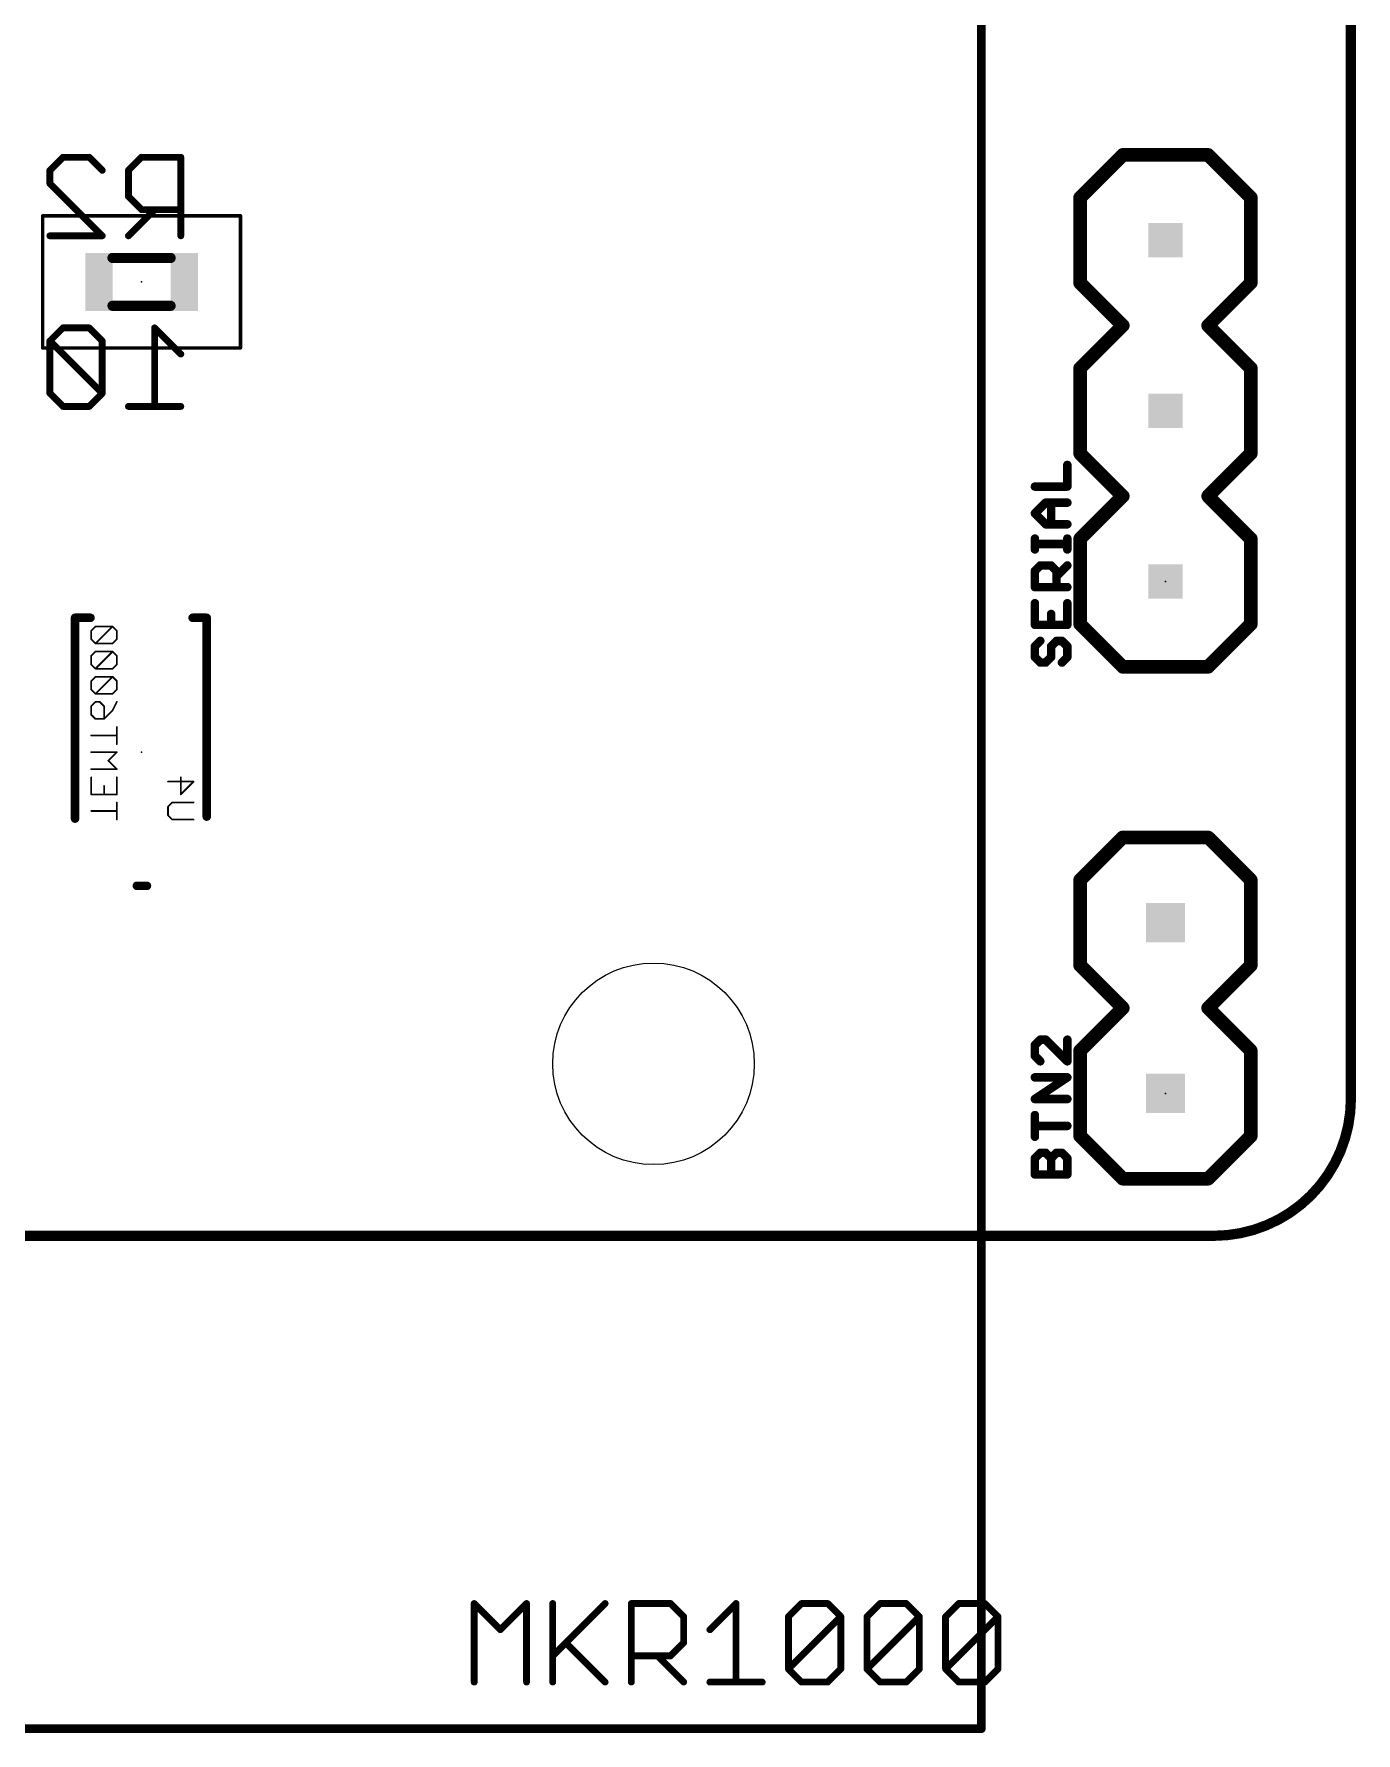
# Model space of a CAD drawing. Extents: x -0.3 to 36.3, y -7.4 to 56.4.
# Drawn here: x 16.4 to 36.08, y -7.4 to 17.89 of the extents above; entities that cross this region are included whole.
import ezdxf

# ---------------------------------------------------------------- set-up
doc = ezdxf.new("R2010")
doc.units = 0
for name, color, linetype in [('20', 178, 'CONTINUOUS'), ('21', 250, 'CONTINUOUS'), ('22', 250, 'CONTINUOUS'), ('23', 178, 'CONTINUOUS'), ('24', 178, 'CONTINUOUS'), ('25', 250, 'CONTINUOUS'), ('26', 250, 'CONTINUOUS'), ('27', 250, 'CONTINUOUS'), ('28', 250, 'CONTINUOUS'), ('40', 174, 'CONTINUOUS'), ('51', 250, 'CONTINUOUS'), ('52', 250, 'CONTINUOUS')]:
    doc.layers.add(name, color=color, linetype=linetype)

# ---------------------------------------------------------------- blocks, each defined once
blk = doc.blocks.new('RECT')
blk.add_solid([(-0.5, -0.5), (0.5, -0.5), (-0.5, 0.5), (0.5, 0.5)])

msp = doc.modelspace()

# ---------------------------------------------------------------- linework, layer by layer
at = {"layer": '20', "const_width": 0.1524}
for points in [[(36, 46.3934), (36, 2.0417)], [(33.9583, 0), (2.1499, 0)]]:
    msp.add_lwpolyline(points, dxfattribs=at)
at = {"layer": '20'}
for points, const_width in [([(33.9583, 0, 0.4142), (36, 2.0417)], 0.1524), ([(36.0381, 2.0417, 1), (35.9619, 2.0417)], 0.0762), ([(35.9619, 2.0417, 1), (36.0381, 2.0417)], 0.0762), ([(33.9583, 0.0381, 1), (33.9583, -0.0381)], 0.0762), ([(33.9583, -0.0381, 1), (33.9583, 0.0381)], 0.0762)]:
    msp.add_lwpolyline(points, format="xyb", dxfattribs=dict(at, const_width=const_width))
msp.add_circle((25.62, 2.56), 1.5, dxfattribs=at)
at = {"layer": '21'}
for points, const_width in [([(31.97, 15.455), (32.605, 16.09)], 0.2032), ([(32.605, 16.09), (33.875, 16.09)], 0.2032), ([(33.875, 16.09), (34.51, 15.455)], 0.2032), ([(31.97, 14.185), (31.97, 15.455)], 0.2032), ([(34.51, 15.455), (34.51, 14.185)], 0.2032), ([(32.605, 13.55), (31.97, 14.185)], 0.2032), ([(34.51, 14.185), (33.875, 13.55)], 0.2032), ([(31.97, 12.915), (32.605, 13.55)], 0.2032), ([(33.875, 13.55), (34.51, 12.915)], 0.2032), ([(31.97, 11.645), (31.97, 12.915)], 0.2032), ([(34.51, 12.915), (34.51, 11.645)], 0.2032), ([(32.605, 11.01), (31.97, 11.645)], 0.2032), ([(34.51, 11.645), (33.875, 11.01)], 0.2032), ([(31.97, 10.375), (32.605, 11.01)], 0.2032), ([(33.875, 11.01), (34.51, 10.375)], 0.2032), ([(31.97, 9.105), (31.97, 10.375)], 0.2032), ([(34.51, 10.375), (34.51, 9.105)], 0.2032), ([(31.97, 9.105), (32.605, 8.47)], 0.2032), ([(33.875, 8.47), (34.51, 9.105)], 0.2032), ([(32.605, 8.47), (33.875, 8.47)], 0.2032), ([(31.97, 5.295), (32.605, 5.93)], 0.2032), ([(32.605, 5.93), (33.875, 5.93)], 0.2032), ([(33.875, 5.93), (34.51, 5.295)], 0.2032), ([(31.97, 4.025), (31.97, 5.295)], 0.2032), ([(34.51, 5.295), (34.51, 4.025)], 0.2032), ([(32.605, 3.39), (31.97, 4.025)], 0.2032), ([(34.51, 4.025), (33.875, 3.39)], 0.2032), ([(31.97, 2.755), (32.605, 3.39)], 0.2032), ([(33.875, 3.39), (34.51, 2.755)], 0.2032), ([(31.97, 1.485), (31.97, 2.755)], 0.2032), ([(34.51, 2.755), (34.51, 1.485)], 0.2032), ([(31.97, 1.485), (32.605, 0.85)], 0.2032), ([(33.875, 0.85), (34.51, 1.485)], 0.2032), ([(32.605, 0.85), (33.875, 0.85)], 0.2032), ([(30.5, -1.594), (30.5, -7.338)], 0.127), ([(30.5, -7.338), (27, -7.338)], 0.127)]:
    msp.add_lwpolyline(points, dxfattribs=dict(at, const_width=const_width))
for points, const_width in [([(32.605, 16.1408, 1), (32.605, 16.0392)], 0.1016), ([(32.6409, 16.0541, 1), (32.5691, 16.1259)], 0.1016), ([(33.9109, 16.1259, 1), (33.8391, 16.0541)], 0.1016), ([(33.875, 16.0392, 1), (33.875, 16.1408)], 0.1016), ([(32.0208, 15.455, 1), (31.9192, 15.455)], 0.1016), ([(31.9341, 15.4909, 1), (32.0059, 15.4191)], 0.1016), ([(34.5608, 15.455, 1), (34.4592, 15.455)], 0.1016), ([(34.4741, 15.4191, 1), (34.5459, 15.4909)], 0.1016), ([(32.0059, 14.2209, 1), (31.9341, 14.1491)], 0.1016), ([(31.9192, 14.185, 1), (32.0208, 14.185)], 0.1016), ([(34.4592, 14.185, 1), (34.5608, 14.185)], 0.1016), ([(34.5459, 14.1491, 1), (34.4741, 14.2209)], 0.1016), ([(32.6409, 13.5141, 1), (32.5691, 13.5859)], 0.1016), ([(32.5691, 13.5141, 1), (32.6409, 13.5859)], 0.1016), ([(33.9109, 13.5859, 1), (33.8391, 13.5141)], 0.1016), ([(33.8391, 13.5859, 1), (33.9109, 13.5141)], 0.1016), ([(32.0208, 12.915, 1), (31.9192, 12.915)], 0.1016), ([(31.9341, 12.9509, 1), (32.0059, 12.8791)], 0.1016), ([(34.5608, 12.915, 1), (34.4592, 12.915)], 0.1016), ([(34.4741, 12.8791, 1), (34.5459, 12.9509)], 0.1016), ([(32.0059, 11.6809, 1), (31.9341, 11.6091)], 0.1016), ([(31.9192, 11.645, 1), (32.0208, 11.645)], 0.1016), ([(34.4592, 11.645, 1), (34.5608, 11.645)], 0.1016), ([(34.5459, 11.6091, 1), (34.4741, 11.6809)], 0.1016), ([(32.6409, 10.9741, 1), (32.5691, 11.0459)], 0.1016), ([(32.5691, 10.9741, 1), (32.6409, 11.0459)], 0.1016), ([(33.9109, 11.0459, 1), (33.8391, 10.9741)], 0.1016), ([(33.8391, 11.0459, 1), (33.9109, 10.9741)], 0.1016), ([(32.0208, 10.375, 1), (31.9192, 10.375)], 0.1016), ([(31.9341, 10.4109, 1), (32.0059, 10.3391)], 0.1016), ([(34.5608, 10.375, 1), (34.4592, 10.375)], 0.1016), ([(34.4741, 10.3391, 1), (34.5459, 10.4109)], 0.1016), ([(32.0059, 9.1409, 1), (31.9341, 9.0691)], 0.1016), ([(31.9192, 9.105, 1), (32.0208, 9.105)], 0.1016), ([(34.4592, 9.105, 1), (34.5608, 9.105)], 0.1016), ([(34.5459, 9.0691, 1), (34.4741, 9.1409)], 0.1016), ([(32.605, 8.5208, 1), (32.605, 8.4192)], 0.1016), ([(32.5691, 8.4341, 1), (32.6409, 8.5059)], 0.1016), ([(33.8391, 8.5059, 1), (33.9109, 8.4341)], 0.1016), ([(33.875, 8.4192, 1), (33.875, 8.5208)], 0.1016), ([(32.605, 5.9808, 1), (32.605, 5.8792)], 0.1016), ([(32.6409, 5.8941, 1), (32.5691, 5.9659)], 0.1016), ([(33.9109, 5.9659, 1), (33.8391, 5.8941)], 0.1016), ([(33.875, 5.8792, 1), (33.875, 5.9808)], 0.1016), ([(32.0208, 5.295, 1), (31.9192, 5.295)], 0.1016), ([(31.9341, 5.3309, 1), (32.0059, 5.2591)], 0.1016), ([(34.5608, 5.295, 1), (34.4592, 5.295)], 0.1016), ([(34.4741, 5.2591, 1), (34.5459, 5.3309)], 0.1016), ([(32.0059, 4.0609, 1), (31.9341, 3.9891)], 0.1016), ([(31.9192, 4.025, 1), (32.0208, 4.025)], 0.1016), ([(34.4592, 4.025, 1), (34.5608, 4.025)], 0.1016), ([(34.5459, 3.9891, 1), (34.4741, 4.0609)], 0.1016), ([(32.6409, 3.3541, 1), (32.5691, 3.4259)], 0.1016), ([(32.5691, 3.3541, 1), (32.6409, 3.4259)], 0.1016), ([(33.9109, 3.4259, 1), (33.8391, 3.3541)], 0.1016), ([(33.8391, 3.4259, 1), (33.9109, 3.3541)], 0.1016), ([(32.0208, 2.755, 1), (31.9192, 2.755)], 0.1016), ([(31.9341, 2.7909, 1), (32.0059, 2.7191)], 0.1016), ([(34.5608, 2.755, 1), (34.4592, 2.755)], 0.1016), ([(34.4741, 2.7191, 1), (34.5459, 2.7909)], 0.1016), ([(32.0059, 1.5209, 1), (31.9341, 1.4491)], 0.1016), ([(31.9192, 1.485, 1), (32.0208, 1.485)], 0.1016), ([(34.4592, 1.485, 1), (34.5608, 1.485)], 0.1016), ([(34.5459, 1.4491, 1), (34.4741, 1.5209)], 0.1016), ([(32.605, 0.9008, 1), (32.605, 0.7992)], 0.1016), ([(32.5691, 0.8141, 1), (32.6409, 0.8859)], 0.1016), ([(33.8391, 0.8859, 1), (33.9109, 0.8141)], 0.1016), ([(33.875, 0.7992, 1), (33.875, 0.9008)], 0.1016), ([(30.5317, -1.594, 1), (30.4683, -1.594)], 0.0635), ([(27, -7.3063, 1), (27, -7.3697)], 0.0635), ([(30.4683, -7.338, 1), (30.5317, -7.338)], 0.0635), ([(30.5, -7.3697, 1), (30.5, -7.3063)], 0.0635)]:
    msp.add_lwpolyline(points, format="xyb", dxfattribs=dict(at, const_width=const_width))
at = {"layer": '22', "const_width": 0.0635}
for points in [[(17.01, 9.2318, 1), (17.01, 9.1683)], [(17.0418, 9.2, 1), (16.9783, 9.2)], [(17.24, 9.1683, 1), (17.24, 9.2318)], [(18.76, 9.2318, 1), (18.76, 9.1683)], [(19.0018, 9.2, 1), (18.9383, 9.2)], [(18.97, 9.1683, 1), (18.97, 9.2318)], [(16.9783, 6.21, 1), (17.0418, 6.21)], [(18.9383, 6.24, 1), (19.0018, 6.24)], [(17.93, 5.2417, 1), (17.93, 5.1783)], [(18.08, 5.1783, 1), (18.08, 5.2417)]]:
    msp.add_lwpolyline(points, format="xyb", dxfattribs=at)
at = {"layer": '22', "const_width": 0.127}
for points in [[(17.24, 9.2), (17.01, 9.2)], [(17.01, 9.2), (17.01, 6.21)], [(18.76, 9.2), (18.97, 9.2)], [(18.97, 9.2), (18.97, 6.24)], [(17.93, 5.21), (18.08, 5.21)]]:
    msp.add_lwpolyline(points, dxfattribs=at)
at = {"layer": '23'}
for p in [(33.24, 9.74), (33.24, 2.12)]:
    msp.add_point(p, dxfattribs=at)
at = {"layer": '24'}
for p in [(18, 14.2), (18, 7.2)]:
    msp.add_point(p, dxfattribs=at)
at = {"layer": '25', "const_width": 0.127}
for points in [[(31.7795, 11.1529), (31.7795, 11.4749)], [(31.2965, 11.1529), (31.7795, 11.1529)], [(31.2965, 10.7526), (31.4575, 10.9136)], [(31.4575, 10.9136), (31.7795, 10.9136)], [(31.538, 10.5916), (31.538, 10.9136)], [(31.4575, 10.5916), (31.2965, 10.7526)], [(31.7795, 10.5916), (31.4575, 10.5916)], [(31.2965, 10.2174), (31.2965, 10.3784)], [(31.7795, 10.2174), (31.7795, 10.3784)], [(31.7795, 10.2979), (31.2965, 10.2979)], [(31.2965, 9.8976), (31.377, 9.9781)], [(31.2965, 9.6561), (31.2965, 9.8976)], [(31.377, 9.9781), (31.538, 9.9781)], [(31.538, 9.9781), (31.6185, 9.8976)], [(31.6185, 9.8171), (31.7795, 9.9781)], [(31.6185, 9.8976), (31.6185, 9.6561)], [(31.7795, 9.6561), (31.2965, 9.6561)], [(31.2965, 9.4168), (31.2965, 9.0948)], [(31.7795, 9.0948), (31.7795, 9.4168)], [(31.2965, 9.0948), (31.7795, 9.0948)], [(31.538, 9.0948), (31.538, 9.2558)], [(31.377, 8.8555), (31.2965, 8.775)], [(31.538, 8.775), (31.6185, 8.8555)], [(31.6185, 8.8555), (31.699, 8.8555)], [(31.699, 8.8555), (31.7795, 8.775)], [(31.2965, 8.775), (31.2965, 8.614)], [(31.2965, 8.614), (31.377, 8.5335)], [(31.4575, 8.5335), (31.538, 8.614)], [(31.538, 8.614), (31.538, 8.775)], [(31.7795, 8.614), (31.699, 8.5335)], [(31.7795, 8.775), (31.7795, 8.614)], [(31.377, 8.5335), (31.4575, 8.5335)], [(31.377, 2.9194), (31.2965, 2.8389)], [(31.2965, 2.8389), (31.2965, 2.6779)], [(31.4575, 2.9194), (31.377, 2.9194)], [(31.7795, 2.5974), (31.4575, 2.9194)], [(31.7795, 2.9194), (31.7795, 2.5974)], [(31.2965, 2.6779), (31.377, 2.5974)], [(31.2965, 2.0361), (31.7795, 2.3581)], [(31.7795, 2.3581), (31.2965, 2.3581)], [(31.7795, 2.0361), (31.2965, 2.0361)], [(31.2965, 1.4748), (31.2965, 1.7968)], [(31.7795, 1.6358), (31.2965, 1.6358)], [(31.2965, 1.155), (31.377, 1.2355)], [(31.377, 1.2355), (31.4575, 1.2355)], [(31.4575, 1.2355), (31.538, 1.155)], [(31.538, 1.155), (31.6185, 1.2355)], [(31.6185, 1.2355), (31.699, 1.2355)], [(31.699, 1.2355), (31.7795, 1.155)], [(31.2965, 0.9135), (31.2965, 1.155)], [(31.538, 0.9135), (31.538, 1.155)], [(31.7795, 1.155), (31.7795, 0.9135)], [(31.7795, 0.9135), (31.2965, 0.9135)]]:
    msp.add_lwpolyline(points, dxfattribs=at)
at = {"layer": '25', "const_width": 0.0635}
for points in [[(31.8113, 11.4749, 1), (31.7478, 11.4749)], [(31.2965, 11.1847, 1), (31.2965, 11.1212)], [(31.7478, 11.1529, 1), (31.8113, 11.1529)], [(31.7795, 11.1212, 1), (31.7795, 11.1847)], [(31.4575, 10.9454, 1), (31.4575, 10.8819)], [(31.4799, 10.8912, 1), (31.435, 10.9361)], [(31.5697, 10.9136, 1), (31.5062, 10.9136)], [(31.7795, 10.8819, 1), (31.7795, 10.9454)], [(31.3189, 10.7751, 1), (31.274, 10.7302)], [(31.274, 10.7751, 1), (31.3189, 10.7302)], [(31.4575, 10.6234, 1), (31.4575, 10.5599)], [(31.435, 10.5692, 1), (31.4799, 10.6141)], [(31.5062, 10.5916, 1), (31.5697, 10.5916)], [(31.7795, 10.5599, 1), (31.7795, 10.6234)], [(31.3282, 10.3784, 1), (31.2647, 10.3784)], [(31.8113, 10.3784, 1), (31.7478, 10.3784)], [(31.2965, 10.3297, 1), (31.2965, 10.2662)], [(31.2647, 10.2174, 1), (31.3282, 10.2174)], [(31.7478, 10.2174, 1), (31.8113, 10.2174)], [(31.7795, 10.2662, 1), (31.7795, 10.3297)], [(31.3282, 9.8976, 1), (31.2647, 9.8976)], [(31.274, 9.9201, 1), (31.3189, 9.8752)], [(31.377, 10.0099, 1), (31.377, 9.9464)], [(31.3994, 9.9557, 1), (31.3545, 10.0006)], [(31.5604, 10.0006, 1), (31.5155, 9.9557)], [(31.538, 9.9464, 1), (31.538, 10.0099)], [(31.6502, 9.8976, 1), (31.5867, 9.8976)], [(31.596, 9.8396, 1), (31.6409, 9.7947)], [(31.596, 9.8752, 1), (31.6409, 9.9201)], [(31.802, 9.9557, 1), (31.757, 10.0006)], [(31.2965, 9.6879, 1), (31.2965, 9.6244)], [(31.2647, 9.6561, 1), (31.3282, 9.6561)], [(31.5867, 9.6561, 1), (31.6502, 9.6561)], [(31.7795, 9.6244, 1), (31.7795, 9.6879)], [(31.3282, 9.4168, 1), (31.2647, 9.4168)], [(31.8113, 9.4168, 1), (31.7478, 9.4168)], [(31.2965, 9.1266, 1), (31.2965, 9.0631)], [(31.2647, 9.0948, 1), (31.3282, 9.0948)], [(31.5697, 9.2558, 1), (31.5062, 9.2558)], [(31.5062, 9.0948, 1), (31.5697, 9.0948)], [(31.7478, 9.0948, 1), (31.8113, 9.0948)], [(31.7795, 9.0631, 1), (31.7795, 9.1266)], [(31.3994, 8.8331, 1), (31.3545, 8.878)], [(31.6185, 8.8873, 1), (31.6185, 8.8238)], [(31.6409, 8.8331, 1), (31.596, 8.878)], [(31.7215, 8.878, 1), (31.6765, 8.8331)], [(31.699, 8.8238, 1), (31.699, 8.8873)], [(31.3189, 8.6365, 1), (31.274, 8.5915)], [(31.3282, 8.775, 1), (31.2647, 8.775)], [(31.274, 8.7975, 1), (31.3189, 8.7526)], [(31.2647, 8.614, 1), (31.3282, 8.614)], [(31.5697, 8.775, 1), (31.5062, 8.775)], [(31.5155, 8.7975, 1), (31.5604, 8.7526)], [(31.5062, 8.614, 1), (31.5697, 8.614)], [(31.5604, 8.5915, 1), (31.5155, 8.6365)], [(31.8113, 8.775, 1), (31.7478, 8.775)], [(31.7478, 8.614, 1), (31.8113, 8.614)], [(31.757, 8.7526, 1), (31.802, 8.7975)], [(31.802, 8.5915, 1), (31.757, 8.6365)], [(31.377, 8.5653, 1), (31.377, 8.5017)], [(31.3545, 8.511, 1), (31.3994, 8.556)], [(31.435, 8.556, 1), (31.4799, 8.511)], [(31.4575, 8.5017, 1), (31.4575, 8.5653)], [(31.6765, 8.556, 1), (31.7215, 8.511)], [(31.3282, 2.8389, 1), (31.2647, 2.8389)], [(31.274, 2.8614, 1), (31.3189, 2.8165)], [(31.377, 2.9512, 1), (31.377, 2.8877)], [(31.3994, 2.897, 1), (31.3545, 2.9419)], [(31.4799, 2.9419, 1), (31.435, 2.897)], [(31.4575, 2.8877, 1), (31.4575, 2.9512)], [(31.8113, 2.9194, 1), (31.7478, 2.9194)], [(31.3189, 2.7004, 1), (31.274, 2.6555)], [(31.2647, 2.6779, 1), (31.3282, 2.6779)], [(31.3545, 2.575, 1), (31.3994, 2.6199)], [(31.7478, 2.5974, 1), (31.8113, 2.5974)], [(31.757, 2.575, 1), (31.802, 2.6199)], [(31.2965, 2.3899, 1), (31.2965, 2.3264)], [(31.7971, 2.3317, 1), (31.7619, 2.3845)], [(31.7795, 2.3264, 1), (31.7795, 2.3899)], [(31.2965, 2.0679, 1), (31.2965, 2.0044)], [(31.2789, 2.0625, 1), (31.3141, 2.0097)], [(31.7795, 2.0044, 1), (31.7795, 2.0679)], [(31.3282, 1.7968, 1), (31.2647, 1.7968)], [(31.2965, 1.6676, 1), (31.2965, 1.6041)], [(31.7795, 1.6041, 1), (31.7795, 1.6676)], [(31.2647, 1.4748, 1), (31.3282, 1.4748)], [(31.377, 1.2673, 1), (31.377, 1.2038)], [(31.3994, 1.2131, 1), (31.3545, 1.258)], [(31.4799, 1.258, 1), (31.435, 1.2131)], [(31.4575, 1.2038, 1), (31.4575, 1.2673)], [(31.6185, 1.2673, 1), (31.6185, 1.2038)], [(31.6409, 1.2131, 1), (31.596, 1.258)], [(31.7215, 1.258, 1), (31.6765, 1.2131)], [(31.699, 1.2038, 1), (31.699, 1.2673)], [(31.3282, 1.155, 1), (31.2647, 1.155)], [(31.274, 1.1775, 1), (31.3189, 1.1326)], [(31.5697, 1.155, 1), (31.5062, 1.155)], [(31.5155, 1.1775, 1), (31.5604, 1.1326)], [(31.5155, 1.1326, 1), (31.5604, 1.1775)], [(31.8113, 1.155, 1), (31.7478, 1.155)], [(31.757, 1.1326, 1), (31.802, 1.1775)], [(31.2965, 0.9453, 1), (31.2965, 0.8818)], [(31.2647, 0.9135, 1), (31.3282, 0.9135)], [(31.5062, 0.9135, 1), (31.5697, 0.9135)], [(31.7478, 0.9135, 1), (31.8113, 0.9135)], [(31.7795, 0.8818, 1), (31.7795, 0.9453)]]:
    msp.add_lwpolyline(points, format="xyb", dxfattribs=at)
at = {"layer": '26'}
for points, const_width in [([(16.6352, 15.8603), (16.8301, 16.0552)], 0.1016), ([(16.8301, 16.0552), (17.2199, 16.0552)], 0.1016), ([(17.2199, 16.0552), (17.4148, 15.8603)], 0.1016), ([(17.9995, 16.0552), (17.8046, 15.8603)], 0.1016), ([(18.5842, 16.0552), (17.9995, 16.0552)], 0.1016), ([(18.5842, 14.8858), (18.5842, 16.0552)], 0.1016), ([(16.6352, 15.6654), (16.6352, 15.8603)], 0.1016), ([(17.4148, 14.8858), (16.6352, 15.6654)], 0.1016), ([(17.8046, 15.8603), (17.8046, 15.4705)], 0.1016), ([(17.8046, 15.4705), (17.9995, 15.2756)], 0.1016), ([(18.1944, 15.2756), (17.8046, 14.8858)], 0.1016), ([(17.9995, 15.2756), (18.5842, 15.2756)], 0.1016), ([(16.6352, 14.8858), (17.4148, 14.8858)], 0.1016), ([(18.5844, 6.5709), (18.5844, 6.8251)], 0.0254), ([(18.3937, 6.7616), (18.775, 6.7616)], 0.0254), ([(18.775, 6.7616), (18.5844, 6.5709)], 0.0254), ([(18.3937, 6.3874), (18.4573, 6.4509)], 0.0254), ([(18.3937, 6.2603), (18.3937, 6.3874)], 0.0254), ([(18.4573, 6.4509), (18.775, 6.4509)], 0.0254), ([(18.4573, 6.1967), (18.3937, 6.2603)], 0.0254), ([(18.775, 6.1967), (18.4573, 6.1967)], 0.0254)]:
    msp.add_lwpolyline(points, dxfattribs=dict(at, const_width=const_width))
for points, const_width in [([(16.8301, 16.0806, 1), (16.8301, 16.0298)], 0.0508), ([(16.8481, 16.0372, 1), (16.8121, 16.0732)], 0.0508), ([(17.2379, 16.0732, 1), (17.2019, 16.0372)], 0.0508), ([(17.2199, 16.0298, 1), (17.2199, 16.0806)], 0.0508), ([(17.9995, 16.0806, 1), (17.9995, 16.0298)], 0.0508), ([(18.0175, 16.0372, 1), (17.9815, 16.0732)], 0.0508), ([(18.6096, 16.0552, 1), (18.5588, 16.0552)], 0.0508), ([(18.5842, 16.0298, 1), (18.5842, 16.0806)], 0.0508), ([(16.6172, 15.8783, 1), (16.6532, 15.8423)], 0.0508), ([(16.6532, 15.6834, 1), (16.6172, 15.6474)], 0.0508), ([(16.6606, 15.8603, 1), (16.6098, 15.8603)], 0.0508), ([(16.6098, 15.6654, 1), (16.6606, 15.6654)], 0.0508), ([(17.3968, 15.8423, 1), (17.4328, 15.8783)], 0.0508), ([(17.7866, 15.8783, 1), (17.8226, 15.8423)], 0.0508), ([(17.83, 15.8603, 1), (17.7792, 15.8603)], 0.0508), ([(17.8226, 15.4885, 1), (17.7866, 15.4525)], 0.0508), ([(17.7792, 15.4705, 1), (17.83, 15.4705)], 0.0508), ([(17.9995, 15.301, 1), (17.9995, 15.2502)], 0.0508), ([(17.9815, 15.2576, 1), (18.0175, 15.2936)], 0.0508), ([(18.2124, 15.2576, 1), (18.1764, 15.2936)], 0.0508), ([(18.5842, 15.2502, 1), (18.5842, 15.301)], 0.0508), ([(16.6352, 14.9112, 1), (16.6352, 14.8604)], 0.0508), ([(17.3968, 14.8678, 1), (17.4328, 14.9038)], 0.0508), ([(17.4148, 14.8604, 1), (17.4148, 14.9112)], 0.0508), ([(17.7866, 14.9038, 1), (17.8226, 14.8678)], 0.0508), ([(18.5588, 14.8858, 1), (18.6096, 14.8858)], 0.0508), ([(18.5907, 6.8251, 1), (18.578, 6.8251)], 0.0127), ([(18.3937, 6.7679, 1), (18.3937, 6.7552)], 0.0127), ([(18.5799, 6.5754, 1), (18.5889, 6.5664)], 0.0127), ([(18.578, 6.5709, 1), (18.5907, 6.5709)], 0.0127), ([(18.7795, 6.7571, 1), (18.7705, 6.7661)], 0.0127), ([(18.775, 6.7552, 1), (18.775, 6.7679)], 0.0127), ([(18.4001, 6.3874, 1), (18.3874, 6.3874)], 0.0127), ([(18.3892, 6.3919, 1), (18.3982, 6.3829)], 0.0127), ([(18.4573, 6.4573, 1), (18.4573, 6.4446)], 0.0127), ([(18.4617, 6.4464, 1), (18.4528, 6.4554)], 0.0127), ([(18.775, 6.4446, 1), (18.775, 6.4573)], 0.0127), ([(18.3982, 6.2647, 1), (18.3892, 6.2558)], 0.0127), ([(18.3874, 6.2603, 1), (18.4001, 6.2603)], 0.0127), ([(18.4573, 6.2031, 1), (18.4573, 6.1903)], 0.0127), ([(18.4528, 6.1922, 1), (18.4617, 6.2012)], 0.0127), ([(18.775, 6.1903, 1), (18.775, 6.2031)], 0.0127)]:
    msp.add_lwpolyline(points, format="xyb", dxfattribs=dict(at, const_width=const_width))
at = {"layer": '27', "const_width": 0.0508}
for points in [[(22.9688, -5.4558, 1), (22.9328, -5.4918)], [(22.9762, -5.4738, 1), (22.9254, -5.4738)], [(23.7558, -5.4738, 1), (23.705, -5.4738)], [(23.7484, -5.4918, 1), (23.7124, -5.4558)], [(24.1456, -5.4738, 1), (24.0948, -5.4738)], [(24.9178, -5.4918, 1), (24.8818, -5.4558)], [(25.315, -5.4738, 1), (25.2642, -5.4738)], [(25.2896, -5.4484, 1), (25.2896, -5.4992)], [(25.8923, -5.4558, 1), (25.8563, -5.4918)], [(25.8743, -5.4992, 1), (25.8743, -5.4484)], [(26.8742, -5.4738, 1), (26.8234, -5.4738)], [(26.8667, -5.4918, 1), (26.8308, -5.4558)], [(27.8233, -5.4484, 1), (27.8233, -5.4992)], [(27.8412, -5.4918, 1), (27.8053, -5.4558)], [(28.231, -5.4558, 1), (28.1951, -5.4918)], [(28.2131, -5.4992, 1), (28.2131, -5.4484)], [(28.9927, -5.4484, 1), (28.9927, -5.4992)], [(29.0106, -5.4918, 1), (28.9747, -5.4558)], [(29.4004, -5.4558, 1), (29.3645, -5.4918)], [(29.3825, -5.4992, 1), (29.3825, -5.4484)], [(30.1621, -5.4484, 1), (30.1621, -5.4992)], [(30.18, -5.4918, 1), (30.1441, -5.4558)], [(30.5698, -5.4558, 1), (30.5339, -5.4918)], [(30.5519, -5.4992, 1), (30.5519, -5.4484)], [(26.0946, -5.6687, 1), (26.0438, -5.6687)], [(26.0512, -5.6867, 1), (26.0872, -5.6507)], [(27.6104, -5.6507, 1), (27.6463, -5.6867)], [(27.6538, -5.6687, 1), (27.603, -5.6687)], [(28.4334, -5.6687, 1), (28.3826, -5.6687)], [(28.4259, -5.6867, 1), (28.39, -5.6507)], [(28.39, -5.6867, 1), (28.4259, -5.6507)], [(28.7798, -5.6507, 1), (28.8157, -5.6867)], [(28.8232, -5.6687, 1), (28.7724, -5.6687)], [(29.6028, -5.6687, 1), (29.552, -5.6687)], [(29.5953, -5.6867, 1), (29.5594, -5.6507)], [(29.5594, -5.6867, 1), (29.5953, -5.6507)], [(29.9492, -5.6507, 1), (29.9851, -5.6867)], [(29.9926, -5.6687, 1), (29.9418, -5.6687)], [(30.7722, -5.6687, 1), (30.7214, -5.6687)], [(30.7647, -5.6867, 1), (30.7288, -5.6507)], [(30.7288, -5.6867, 1), (30.7647, -5.6507)], [(23.3226, -5.8456, 1), (23.3586, -5.8816)], [(23.3226, -5.8816, 1), (23.3586, -5.8456)], [(24.3331, -6.0405, 1), (24.2971, -6.0765)], [(26.0438, -6.0585, 1), (26.0946, -6.0585)], [(26.0872, -6.0765, 1), (26.0512, -6.0405)], [(26.441, -5.8456, 1), (26.477, -5.8816)], [(24.1022, -6.2354, 1), (24.1382, -6.2714)], [(25.2896, -6.228, 1), (25.2896, -6.2788)], [(25.6974, -6.2354, 1), (25.6614, -6.2714)], [(25.8563, -6.2354, 1), (25.8923, -6.2714)], [(25.8743, -6.2788, 1), (25.8743, -6.228)], [(27.6463, -6.4303, 1), (27.6104, -6.4663)], [(27.6104, -6.4303, 1), (27.6463, -6.4663)], [(27.603, -6.4483, 1), (27.6538, -6.4483)], [(28.3826, -6.4483, 1), (28.4334, -6.4483)], [(28.4259, -6.4663, 1), (28.39, -6.4303)], [(28.8157, -6.4303, 1), (28.7798, -6.4663)], [(28.7798, -6.4303, 1), (28.8157, -6.4663)], [(28.7724, -6.4483, 1), (28.8232, -6.4483)], [(29.552, -6.4483, 1), (29.6028, -6.4483)], [(29.5953, -6.4663, 1), (29.5594, -6.4303)], [(29.9851, -6.4303, 1), (29.9492, -6.4663)], [(29.9492, -6.4303, 1), (29.9851, -6.4663)], [(29.9418, -6.4483, 1), (29.9926, -6.4483)], [(30.7214, -6.4483, 1), (30.7722, -6.4483)], [(30.7647, -6.4663, 1), (30.7288, -6.4303)], [(22.9254, -6.6432, 1), (22.9762, -6.6432)], [(23.705, -6.6432, 1), (23.7558, -6.6432)], [(24.0948, -6.6432, 1), (24.1456, -6.6432)], [(24.8818, -6.6612, 1), (24.9178, -6.6252)], [(25.2642, -6.6432, 1), (25.315, -6.6432)], [(26.0512, -6.6612, 1), (26.0872, -6.6252)], [(26.459, -6.6178, 1), (26.459, -6.6686)], [(26.8234, -6.6432, 1), (26.8742, -6.6432)], [(27.2386, -6.6686, 1), (27.2386, -6.6178)], [(27.8233, -6.6178, 1), (27.8233, -6.6686)], [(27.8053, -6.6612, 1), (27.8412, -6.6252)], [(28.1951, -6.6252, 1), (28.231, -6.6612)], [(28.2131, -6.6686, 1), (28.2131, -6.6178)], [(28.9927, -6.6178, 1), (28.9927, -6.6686)], [(28.9747, -6.6612, 1), (29.0106, -6.6252)], [(29.3645, -6.6252, 1), (29.4004, -6.6612)], [(29.3825, -6.6686, 1), (29.3825, -6.6178)], [(30.1621, -6.6178, 1), (30.1621, -6.6686)], [(30.1441, -6.6612, 1), (30.18, -6.6252)], [(30.5339, -6.6252, 1), (30.5698, -6.6612)], [(30.5519, -6.6686, 1), (30.5519, -6.6178)]]:
    msp.add_lwpolyline(points, format="xyb", dxfattribs=at)
at = {"layer": '27', "const_width": 0.1016}
for points in [[(22.9508, -6.6432), (22.9508, -5.4738)], [(22.9508, -5.4738), (23.3406, -5.8636)], [(23.3406, -5.8636), (23.7304, -5.4738)], [(23.7304, -5.4738), (23.7304, -6.6432)], [(24.1202, -5.4738), (24.1202, -6.6432)], [(24.1202, -6.2534), (24.8998, -5.4738)], [(25.2896, -6.6432), (25.2896, -5.4738)], [(25.2896, -5.4738), (25.8743, -5.4738)], [(25.8743, -5.4738), (26.0692, -5.6687)], [(26.459, -5.8636), (26.8488, -5.4738)], [(26.8488, -5.4738), (26.8488, -6.6432)], [(27.6284, -5.6687), (27.8233, -5.4738)], [(27.8233, -5.4738), (28.2131, -5.4738)], [(28.2131, -5.4738), (28.408, -5.6687)], [(28.7978, -5.6687), (28.9927, -5.4738)], [(28.9927, -5.4738), (29.3825, -5.4738)], [(29.3825, -5.4738), (29.5774, -5.6687)], [(29.9672, -5.6687), (30.1621, -5.4738)], [(30.1621, -5.4738), (30.5519, -5.4738)], [(30.5519, -5.4738), (30.7468, -5.6687)], [(26.0692, -5.6687), (26.0692, -6.0585)], [(27.6284, -6.4483), (27.6284, -5.6687)], [(27.6284, -6.4483), (28.408, -5.6687)], [(28.408, -5.6687), (28.408, -6.4483)], [(28.7978, -6.4483), (28.7978, -5.6687)], [(28.7978, -6.4483), (29.5774, -5.6687)], [(29.5774, -5.6687), (29.5774, -6.4483)], [(29.9672, -6.4483), (29.9672, -5.6687)], [(29.9672, -6.4483), (30.7468, -5.6687)], [(30.7468, -5.6687), (30.7468, -6.4483)], [(24.3151, -6.0585), (24.8998, -6.6432)], [(26.0692, -6.0585), (25.8743, -6.2534)], [(25.8743, -6.2534), (25.2896, -6.2534)], [(25.6794, -6.2534), (26.0692, -6.6432)], [(27.8233, -6.6432), (27.6284, -6.4483)], [(28.408, -6.4483), (28.2131, -6.6432)], [(28.9927, -6.6432), (28.7978, -6.4483)], [(29.5774, -6.4483), (29.3825, -6.6432)], [(30.1621, -6.6432), (29.9672, -6.4483)], [(30.7468, -6.4483), (30.5519, -6.6432)], [(26.459, -6.6432), (27.2386, -6.6432)], [(28.2131, -6.6432), (27.8233, -6.6432)], [(29.3825, -6.6432), (28.9927, -6.6432)], [(30.5519, -6.6432), (30.1621, -6.6432)]]:
    msp.add_lwpolyline(points, dxfattribs=at)
at = {"layer": '28'}
for points, const_width in [([(16.8301, 13.5152), (16.6352, 13.3203)], 0.1016), ([(17.2199, 13.5152), (16.8301, 13.5152)], 0.1016), ([(17.4148, 13.3203), (17.2199, 13.5152)], 0.1016), ([(18.5842, 13.1254), (18.1944, 13.5152)], 0.1016), ([(18.1944, 13.5152), (18.1944, 12.3458)], 0.1016), ([(16.6352, 13.3203), (16.6352, 12.5407)], 0.1016), ([(17.4148, 12.5407), (16.6352, 13.3203)], 0.1016), ([(17.4148, 12.5407), (17.4148, 13.3203)], 0.1016), ([(16.6352, 12.5407), (16.8301, 12.3458)], 0.1016), ([(16.8301, 12.3458), (17.2199, 12.3458)], 0.1016), ([(17.2199, 12.3458), (17.4148, 12.5407)], 0.1016), ([(18.5842, 12.3458), (17.8046, 12.3458)], 0.1016), ([(17.3143, 9.0704), (17.2507, 9.0068)], 0.0254), ([(17.2507, 9.0068), (17.2507, 8.8797)], 0.0254), ([(17.2507, 8.8797), (17.3143, 8.8161)], 0.0254), ([(17.5685, 9.0704), (17.3143, 9.0704)], 0.0254), ([(17.3143, 8.8161), (17.5685, 9.0704)], 0.0254), ([(17.632, 9.0068), (17.5685, 9.0704)], 0.0254), ([(17.5685, 8.8161), (17.632, 8.8797)], 0.0254), ([(17.632, 8.8797), (17.632, 9.0068)], 0.0254), ([(17.3143, 8.6962), (17.2507, 8.6326)], 0.0254), ([(17.2507, 8.6326), (17.2507, 8.5055)], 0.0254), ([(17.3143, 8.8161), (17.5685, 8.8161)], 0.0254), ([(17.5685, 8.6962), (17.3143, 8.6962)], 0.0254), ([(17.3143, 8.4419), (17.5685, 8.6962)], 0.0254), ([(17.632, 8.6326), (17.5685, 8.6962)], 0.0254), ([(17.632, 8.5055), (17.632, 8.6326)], 0.0254), ([(17.2507, 8.5055), (17.3143, 8.4419)], 0.0254), ([(17.3143, 8.4419), (17.5685, 8.4419)], 0.0254), ([(17.5685, 8.4419), (17.632, 8.5055)], 0.0254), ([(17.3143, 8.3219), (17.2507, 8.2584)], 0.0254), ([(17.2507, 8.2584), (17.2507, 8.1313)], 0.0254), ([(17.2507, 8.1313), (17.3143, 8.0677)], 0.0254), ([(17.5685, 8.3219), (17.3143, 8.3219)], 0.0254), ([(17.3143, 8.0677), (17.5685, 8.3219)], 0.0254), ([(17.632, 8.2584), (17.5685, 8.3219)], 0.0254), ([(17.5685, 8.0677), (17.632, 8.1313)], 0.0254), ([(17.632, 8.1313), (17.632, 8.2584)], 0.0254), ([(17.2507, 7.8842), (17.3143, 7.9477)], 0.0254), ([(17.2507, 7.7571), (17.2507, 7.8842)], 0.0254), ([(17.3143, 8.0677), (17.5685, 8.0677)], 0.0254), ([(17.3143, 7.9477), (17.3778, 7.9477)], 0.0254), ([(17.3778, 7.9477), (17.4414, 7.8842)], 0.0254), ([(17.4414, 7.8842), (17.4414, 7.6935)], 0.0254), ([(17.632, 7.9477), (17.5685, 7.8206)], 0.0254), ([(17.3143, 7.6935), (17.2507, 7.7571)], 0.0254), ([(17.4414, 7.6935), (17.3143, 7.6935)], 0.0254), ([(17.5685, 7.8206), (17.4414, 7.6935)], 0.0254), ([(17.2507, 7.4464), (17.632, 7.4464)], 0.0254), ([(17.632, 7.3193), (17.632, 7.5735)], 0.0254), ([(17.632, 7.1993), (17.2507, 7.1993)], 0.0254), ([(17.5049, 7.0722), (17.632, 7.1993)], 0.0254), ([(17.632, 6.9451), (17.5049, 7.0722)], 0.0254), ([(17.2507, 6.9451), (17.632, 6.9451)], 0.0254), ([(17.2507, 6.5709), (17.2507, 6.8251)], 0.0254), ([(17.632, 6.8251), (17.632, 6.5709)], 0.0254), ([(17.632, 6.5709), (17.2507, 6.5709)], 0.0254), ([(17.4414, 6.5709), (17.4414, 6.698)], 0.0254), ([(17.2507, 6.3238), (17.632, 6.3238)], 0.0254), ([(17.632, 6.1967), (17.632, 6.4509)], 0.0254)]:
    msp.add_lwpolyline(points, dxfattribs=dict(at, const_width=const_width))
for points, const_width in [([(16.8301, 13.5406, 1), (16.8301, 13.4898)], 0.0508), ([(16.8481, 13.4972, 1), (16.8121, 13.5332)], 0.0508), ([(17.2379, 13.5332, 1), (17.2019, 13.4972)], 0.0508), ([(17.2199, 13.4898, 1), (17.2199, 13.5406)], 0.0508), ([(18.2124, 13.5332, 1), (18.1764, 13.4972)], 0.0508), ([(18.2198, 13.5152, 1), (18.169, 13.5152)], 0.0508), ([(16.6532, 13.3383, 1), (16.6172, 13.3023)], 0.0508), ([(16.6172, 13.3383, 1), (16.6532, 13.3023)], 0.0508), ([(16.6606, 13.3203, 1), (16.6098, 13.3203)], 0.0508), ([(17.4402, 13.3203, 1), (17.3894, 13.3203)], 0.0508), ([(17.3968, 13.3023, 1), (17.4328, 13.3383)], 0.0508), ([(18.5662, 13.1074, 1), (18.6022, 13.1434)], 0.0508), ([(16.6532, 12.5587, 1), (16.6172, 12.5227)], 0.0508), ([(16.6098, 12.5407, 1), (16.6606, 12.5407)], 0.0508), ([(16.8301, 12.3712, 1), (16.8301, 12.3204)], 0.0508), ([(17.2199, 12.3204, 1), (17.2199, 12.3712)], 0.0508), ([(17.3894, 12.5407, 1), (17.4402, 12.5407)], 0.0508), ([(17.4328, 12.5227, 1), (17.3968, 12.5587)], 0.0508), ([(17.3968, 12.5227, 1), (17.4328, 12.5587)], 0.0508), ([(17.8046, 12.3712, 1), (17.8046, 12.3204)], 0.0508), ([(18.5842, 12.3204, 1), (18.5842, 12.3712)], 0.0508), ([(16.8121, 12.3278, 1), (16.8481, 12.3638)], 0.0508), ([(17.2019, 12.3638, 1), (17.2379, 12.3278)], 0.0508), ([(18.169, 12.3458, 1), (18.2198, 12.3458)], 0.0508), ([(17.2571, 9.0068, 1), (17.2444, 9.0068)], 0.0127), ([(17.2462, 9.0113, 1), (17.2552, 9.0023)], 0.0127), ([(17.2552, 8.8842, 1), (17.2462, 8.8752)], 0.0127), ([(17.2444, 8.8797, 1), (17.2571, 8.8797)], 0.0127), ([(17.3143, 9.0767, 1), (17.3143, 9.064)], 0.0127), ([(17.3187, 9.0659, 1), (17.3098, 9.0748)], 0.0127), ([(17.573, 9.0748, 1), (17.564, 9.0659)], 0.0127), ([(17.573, 9.0659, 1), (17.564, 9.0748)], 0.0127), ([(17.5685, 9.064, 1), (17.5685, 9.0767)], 0.0127), ([(17.6384, 9.0068, 1), (17.6257, 9.0068)], 0.0127), ([(17.6257, 8.8797, 1), (17.6384, 8.8797)], 0.0127), ([(17.6275, 9.0023, 1), (17.6365, 9.0113)], 0.0127), ([(17.6365, 8.8752, 1), (17.6275, 8.8842)], 0.0127), ([(17.2571, 8.6326, 1), (17.2444, 8.6326)], 0.0127), ([(17.2462, 8.6371, 1), (17.2552, 8.6281)], 0.0127), ([(17.3143, 8.8225, 1), (17.3143, 8.8098)], 0.0127), ([(17.3098, 8.8206, 1), (17.3187, 8.8117)], 0.0127), ([(17.3143, 8.7025, 1), (17.3143, 8.6898)], 0.0127), ([(17.3098, 8.8117, 1), (17.3187, 8.8206)], 0.0127), ([(17.3187, 8.6917, 1), (17.3098, 8.7006)], 0.0127), ([(17.564, 8.8206, 1), (17.573, 8.8117)], 0.0127), ([(17.573, 8.7006, 1), (17.564, 8.6917)], 0.0127), ([(17.573, 8.6917, 1), (17.564, 8.7006)], 0.0127), ([(17.5685, 8.8098, 1), (17.5685, 8.8225)], 0.0127), ([(17.5685, 8.6898, 1), (17.5685, 8.7025)], 0.0127), ([(17.6384, 8.6326, 1), (17.6257, 8.6326)], 0.0127), ([(17.6275, 8.6281, 1), (17.6365, 8.6371)], 0.0127), ([(17.2552, 8.51, 1), (17.2462, 8.501)], 0.0127), ([(17.2444, 8.5055, 1), (17.2571, 8.5055)], 0.0127), ([(17.3143, 8.4483, 1), (17.3143, 8.4356)], 0.0127), ([(17.3098, 8.4464, 1), (17.3187, 8.4374)], 0.0127), ([(17.3098, 8.4374, 1), (17.3187, 8.4464)], 0.0127), ([(17.564, 8.4464, 1), (17.573, 8.4374)], 0.0127), ([(17.5685, 8.4356, 1), (17.5685, 8.4483)], 0.0127), ([(17.6257, 8.5055, 1), (17.6384, 8.5055)], 0.0127), ([(17.6365, 8.501, 1), (17.6275, 8.51)], 0.0127), ([(17.2571, 8.2584, 1), (17.2444, 8.2584)], 0.0127), ([(17.2462, 8.2629, 1), (17.2552, 8.2539)], 0.0127), ([(17.2552, 8.1358, 1), (17.2462, 8.1268)], 0.0127), ([(17.2444, 8.1313, 1), (17.2571, 8.1313)], 0.0127), ([(17.3143, 8.3283, 1), (17.3143, 8.3156)], 0.0127), ([(17.3187, 8.3175, 1), (17.3098, 8.3264)], 0.0127), ([(17.573, 8.3264, 1), (17.564, 8.3175)], 0.0127), ([(17.573, 8.3175, 1), (17.564, 8.3264)], 0.0127), ([(17.5685, 8.3156, 1), (17.5685, 8.3283)], 0.0127), ([(17.6384, 8.2584, 1), (17.6257, 8.2584)], 0.0127), ([(17.6257, 8.1313, 1), (17.6384, 8.1313)], 0.0127), ([(17.6275, 8.2539, 1), (17.6365, 8.2629)], 0.0127), ([(17.6365, 8.1268, 1), (17.6275, 8.1358)], 0.0127), ([(17.2571, 7.8842, 1), (17.2444, 7.8842)], 0.0127), ([(17.2462, 7.8887, 1), (17.2552, 7.8797)], 0.0127), ([(17.3143, 8.0741, 1), (17.3143, 8.0614)], 0.0127), ([(17.3098, 8.0722, 1), (17.3187, 8.0632)], 0.0127), ([(17.3143, 7.9541, 1), (17.3143, 7.9414)], 0.0127), ([(17.3098, 8.0632, 1), (17.3187, 8.0722)], 0.0127), ([(17.3187, 7.9433, 1), (17.3098, 7.9522)], 0.0127), ([(17.3823, 7.9522, 1), (17.3733, 7.9433)], 0.0127), ([(17.3778, 7.9414, 1), (17.3778, 7.9541)], 0.0127), ([(17.4477, 7.8842, 1), (17.435, 7.8842)], 0.0127), ([(17.4369, 7.8797, 1), (17.4459, 7.8887)], 0.0127), ([(17.564, 8.0722, 1), (17.573, 8.0632)], 0.0127), ([(17.5685, 8.0614, 1), (17.5685, 8.0741)], 0.0127), ([(17.6377, 7.9449, 1), (17.6263, 7.9506)], 0.0127), ([(17.2552, 7.7616, 1), (17.2462, 7.7526)], 0.0127), ([(17.2444, 7.7571, 1), (17.2571, 7.7571)], 0.0127), ([(17.3143, 7.6999, 1), (17.3143, 7.6872)], 0.0127), ([(17.3098, 7.689, 1), (17.3187, 7.698)], 0.0127), ([(17.435, 7.6935, 1), (17.4477, 7.6935)], 0.0127), ([(17.4369, 7.698, 1), (17.4459, 7.689)], 0.0127), ([(17.4414, 7.6872, 1), (17.4414, 7.6999)], 0.0127), ([(17.5628, 7.8235, 1), (17.5741, 7.8178)], 0.0127), ([(17.573, 7.8161, 1), (17.564, 7.8251)], 0.0127), ([(17.2507, 7.4528, 1), (17.2507, 7.4401)], 0.0127), ([(17.6384, 7.5735, 1), (17.6257, 7.5735)], 0.0127), ([(17.632, 7.4401, 1), (17.632, 7.4528)], 0.0127), ([(17.2507, 7.2057, 1), (17.2507, 7.193)], 0.0127), ([(17.5094, 7.0767, 1), (17.5004, 7.0677)], 0.0127), ([(17.5004, 7.0767, 1), (17.5094, 7.0677)], 0.0127), ([(17.6257, 7.3193, 1), (17.6384, 7.3193)], 0.0127), ([(17.6365, 7.1948, 1), (17.6275, 7.2038)], 0.0127), ([(17.632, 7.193, 1), (17.632, 7.2057)], 0.0127), ([(17.2507, 6.9515, 1), (17.2507, 6.9388)], 0.0127), ([(17.2571, 6.8251, 1), (17.2444, 6.8251)], 0.0127), ([(17.6384, 6.8251, 1), (17.6257, 6.8251)], 0.0127), ([(17.6275, 6.9406, 1), (17.6365, 6.9496)], 0.0127), ([(17.632, 6.9388, 1), (17.632, 6.9515)], 0.0127), ([(17.2507, 6.5773, 1), (17.2507, 6.5646)], 0.0127), ([(17.2444, 6.5709, 1), (17.2571, 6.5709)], 0.0127), ([(17.4477, 6.698, 1), (17.435, 6.698)], 0.0127), ([(17.435, 6.5709, 1), (17.4477, 6.5709)], 0.0127), ([(17.6257, 6.5709, 1), (17.6384, 6.5709)], 0.0127), ([(17.632, 6.5646, 1), (17.632, 6.5773)], 0.0127), ([(17.2507, 6.3302, 1), (17.2507, 6.3175)], 0.0127), ([(17.6384, 6.4509, 1), (17.6257, 6.4509)], 0.0127), ([(17.632, 6.3175, 1), (17.632, 6.3302)], 0.0127), ([(17.6257, 6.1967, 1), (17.6384, 6.1967)], 0.0127)]:
    msp.add_lwpolyline(points, format="xyb", dxfattribs=dict(at, const_width=const_width))
at = {"layer": '40', "const_width": 0.0508}
for points in [[(19.473, 15.183), (16.527, 15.183)], [(16.527, 15.183), (16.527, 13.217)], [(19.473, 13.217), (19.473, 15.183)], [(16.527, 13.217), (19.473, 13.217)]]:
    msp.add_lwpolyline(points, dxfattribs=at)
at = {"layer": '40', "const_width": 0.0254}
for points in [[(16.527, 15.1957, 1), (16.527, 15.1703)], [(16.5397, 15.183, 1), (16.5143, 15.183)], [(19.4857, 15.183, 1), (19.4603, 15.183)], [(19.473, 15.1703, 1), (19.473, 15.1957)], [(16.527, 13.2297, 1), (16.527, 13.2043)], [(16.5143, 13.217, 1), (16.5397, 13.217)], [(19.4603, 13.217, 1), (19.4857, 13.217)], [(19.473, 13.2043, 1), (19.473, 13.2297)]]:
    msp.add_lwpolyline(points, format="xyb", dxfattribs=at)
at = {"layer": '51', "const_width": 0.127}
for points in [[(30.5, -7.338), (30.5, 54.162)], [(5.5, -7.338), (30.5, -7.338)]]:
    msp.add_lwpolyline(points, dxfattribs=at)
at = {"layer": '51', "const_width": 0.0635}
for points in [[(30.4683, -7.338, 1), (30.5317, -7.338)], [(30.5, -7.3697, 1), (30.5, -7.3063)]]:
    msp.add_lwpolyline(points, format="xyb", dxfattribs=at)
at = {"layer": '52', "const_width": 0.1524}
for points in [[(17.568, 14.556), (18.432, 14.556)], [(18.432, 13.844), (17.568, 13.844)]]:
    msp.add_lwpolyline(points, dxfattribs=at)
at = {"layer": '52', "const_width": 0.0762}
for points in [[(17.568, 14.5941, 1), (17.568, 14.5179)], [(18.432, 14.5179, 1), (18.432, 14.5941)], [(17.568, 13.8821, 1), (17.568, 13.8059)], [(18.432, 13.8059, 1), (18.432, 13.8821)]]:
    msp.add_lwpolyline(points, format="xyb", dxfattribs=at)

# ---------------------------------------------------------------- block references
at = {"layer": '51', "rotation": 90}
for p, xscale, yscale in [((33.24, 14.82), 0.508, 0.508), ((33.24, 12.28), 0.508, 0.508), ((33.24, 9.74), 0.508, 0.508), ((33.24, 4.66), 0.5842, 0.5842), ((33.24, 2.12), 0.5842, 0.5842)]:
    msp.add_blockref('RECT', p, dxfattribs=dict(at, xscale=xscale, yscale=yscale))
at = {"layer": '52', "xscale": 0.4064, "yscale": 0.8636, "rotation": 180}
for p in [(17.365, 14.2), (18.635, 14.2)]:
    msp.add_blockref('RECT', p, dxfattribs=at)

doc.saveas('drawing.dxf')
